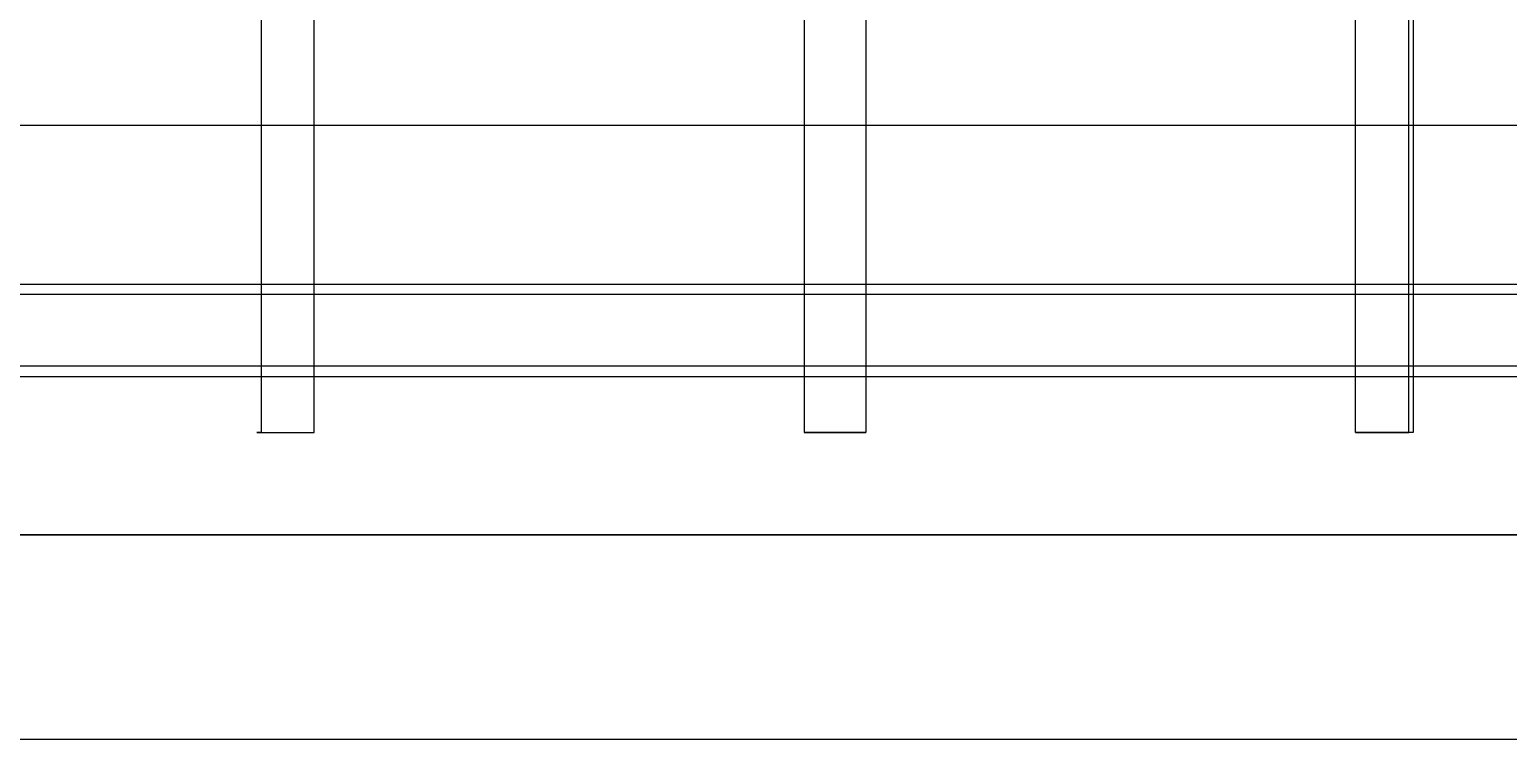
# Model space of a CAD drawing. Header units: millimetres. Extents: x -191664 to 191490, y -197311 to 10263.
# Drawn here: x 26940.8 to 27229.6, y -19447.5 to -19306.2 of the extents above; entities that cross this region are included whole.
import ezdxf

# ---------------------------------------------------------------- set-up
doc = ezdxf.new("R2010")
doc.units = ezdxf.units.MM
doc.layers.add('COTAS_INSTALACION_P', color=30, linetype='Continuous', lineweight=0)
doc.layers.add('superior_briquetadora', color=7, linetype='Continuous', lineweight=0)
doc.dimstyles.new('PLANTA_100', dxfattribs={"dimtxt": 250, "dimasz": 150, "dimexe": 150, "dimexo": 80, "dimgap": 100, "dimtad": 1, "dimtih": 1, "dimtoh": 1, "dimdec": 1, "dimdsep": 46, "dimcen": 0.09, "dimclrd": 1, "dimclre": 1, "dimclrt": 1, "dimadec": 0, "dimazin": 0, "dimtfac": 1, "dimtdec": 4, "dimtofl": 0, "dimtmove": 0, "dimatfit": 3, "dimfxl": 1, "dimtolj": 1, "dimtzin": 0, "dimarcsym": 0})

# ---------------------------------------------------------------- blocks, each defined once
blk = doc.blocks.new('*D5')
at = {"layer": 'COTAS_INSTALACION_P', "color": 1, "lineweight": -2, "transparency": 16777216}
for p, q in [((-1000, -18080), (-1000, -25850)), ((60117.12, -18080), (60117.12, -25850)), ((-850, -25700), (59967.12, -25700))]:
    blk.add_line(p, q, dxfattribs=at)
at = {"layer": 'COTAS_INSTALACION_P', "color": 1, "transparency": 16777216}
for points in [[(-850, -25675), (-850, -25725), (-1000, -25700)], [(59967.12, -25675), (59967.12, -25725), (60117.12, -25700)]]:
    blk.add_solid(points, dxfattribs=at)
at = {"layer": 'Defpoints', "color": 0, "transparency": 16777216}
for p in [(-1000, -18000), (60117.12, -18000), (60117.12, -25700)]:
    blk.add_point(p, dxfattribs=at)

msp = doc.modelspace()

# ---------------------------------------------------------------- linework, layer by layer
at = {"layer": 'superior_briquetadora', "color": 127, "true_color": 0x587e77}
for p, q in [((26986.03, -18875), (26986.03, -19385)), ((26996.42, -19385), (26996.42, -18875)), ((27092.19, -18875), (27092.19, -19385)), ((27104.19, -18875), (27104.19, -19385)), ((27199.95, -19385), (27199.95, -18875)), ((27210.34, -19385), (27210.34, -18875)), ((27211.19, -18875), (27211.19, -19385)), ((27092.19, -19220), (27092.19, -19385)), ((27104.19, -19220), (27104.19, -19385)), ((26986.03, -19385), (26985.21, -19385)), ((26985.21, -19385), (26985.59, -19385)), ((26985.59, -19385), (26987.1, -19385)), ((26986.03, -19385), (26987.5, -19385)), ((26987.1, -19385), (26989.43, -19385)), ((26987.5, -19385), (26988.97, -19385)), ((26988.97, -19385), (26990.45, -19385)), ((26989.43, -19385), (26992.12, -19385)), ((26990.45, -19385), (26991.93, -19385)), ((26991.93, -19385), (26993.42, -19385)), ((26992.12, -19385), (26994.62, -19385)), ((26993.42, -19385), (26994.92, -19385)), ((26994.62, -19385), (26996.42, -19385)), ((26994.92, -19385), (26996.42, -19385)), ((27092.78, -19385), (27092.19, -19385)), ((27092.19, -19385), (27093.9, -19385)), ((27094.45, -19385), (27092.78, -19385)), ((27093.9, -19385), (27095.62, -19385)), ((27096.85, -19385), (27094.45, -19385)), ((27095.62, -19385), (27097.33, -19385)), ((27099.52, -19385), (27096.85, -19385)), ((27097.33, -19385), (27099.04, -19385)), ((27099.04, -19385), (27100.76, -19385)), ((27101.93, -19385), (27099.52, -19385)), ((27100.76, -19385), (27102.47, -19385)), ((27103.59, -19385), (27101.93, -19385)), ((27102.47, -19385), (27104.19, -19385)), ((27104.19, -19385), (27103.59, -19385)), ((27201.39, -19385), (27199.95, -19385)), ((27199.95, -19385), (27201.45, -19385)), ((27203.36, -19385), (27201.39, -19385)), ((27201.45, -19385), (27202.95, -19385)), ((27202.95, -19385), (27204.44, -19385)), ((27205.59, -19385), (27203.36, -19385)), ((27204.44, -19385), (27205.93, -19385)), ((27207.76, -19385), (27205.59, -19385)), ((27205.93, -19385), (27207.41, -19385)), ((27207.41, -19385), (27208.88, -19385)), ((27209.57, -19385), (27207.76, -19385)), ((27208.88, -19385), (27210.34, -19385)), ((27210.77, -19385), (27209.57, -19385)), ((27210.56, -19385), (27210.34, -19385)), ((27210.75, -19385), (27210.56, -19385)), ((27210.91, -19385), (27210.75, -19385)), ((27211.19, -19385), (27210.77, -19385)), ((27211.03, -19385), (27210.91, -19385)), ((27211.12, -19385), (27211.03, -19385)), ((27211.17, -19385), (27211.12, -19385)), ((27211.19, -19385), (27211.17, -19385)), ((26932.1, -19405), (26941.38, -19405)), ((26940.04, -19405), (26954.02, -19405)), ((26941.38, -19405), (26952.5, -19405)), ((26952.5, -19405), (26965.33, -19405)), ((26954.02, -19405), (26969.22, -19405)), ((26965.33, -19405), (26979.71, -19405)), ((26969.22, -19405), (26985.53, -19405)), ((26979.71, -19405), (26995.49, -19405)), ((26985.53, -19405), (27002.8, -19405)), ((26995.49, -19405), (27012.47, -19405)), ((27002.8, -19405), (27020.88, -19405)), ((27012.47, -19405), (27030.45, -19405)), ((27020.88, -19405), (27039.62, -19405)), ((27030.45, -19405), (27049.23, -19405)), ((27039.62, -19405), (27058.86, -19405)), ((27049.23, -19405), (27068.58, -19405)), ((27058.86, -19405), (27078.44, -19405)), ((27068.58, -19405), (27088.28, -19405)), ((27078.44, -19405), (27098.19, -19405)), ((27088.28, -19405), (27108.09, -19405)), ((27098.19, -19405), (27117.93, -19405)), ((27108.09, -19405), (27127.79, -19405)), ((27117.93, -19405), (27137.51, -19405)), ((27127.79, -19405), (27147.14, -19405)), ((27137.51, -19405), (27156.75, -19405)), ((27147.14, -19405), (27165.92, -19405)), ((27156.75, -19405), (27175.49, -19405)), ((27165.92, -19405), (27183.91, -19405)), ((27175.49, -19405), (27193.57, -19405)), ((27183.91, -19405), (27200.88, -19405)), ((27193.57, -19405), (27210.84, -19405)), ((27200.88, -19405), (27216.66, -19405)), ((27210.84, -19405), (27227.15, -19405)), ((27216.66, -19405), (27231.04, -19405)), ((27227.15, -19405), (27242.36, -19405))]:
    msp.add_line(p, q, dxfattribs=at)
at = {"layer": 'superior_briquetadora', "color": 252, "true_color": 0x7f959c}
for p, q in [((27413.19, -19325), (26783.19, -19325)), ((27403.19, -19325), (26783.19, -19325)), ((26828.19, -19356), (27398.19, -19356)), ((27403.19, -19358), (26783.19, -19358)), ((27403.19, -19372), (26783.19, -19372)), ((26828.19, -19374), (27398.19, -19374)), ((27403.19, -19405), (26783.19, -19405)), ((27413.19, -19405), (26783.19, -19405)), ((27403.19, -19445), (26783.19, -19445)), ((27413.19, -19445), (26783.19, -19445))]:
    msp.add_line(p, q, dxfattribs=at)

# ---------------------------------------------------------------- dimensions: what is measured, and where the dimension line sits
at = {"layer": 'COTAS_INSTALACION_P'}
dim = msp.add_aligned_dim(p1=(-1000, -18000), p2=(60117.12, -18000), distance=-7700, text='<> P', dimstyle='PLANTA_100', dxfattribs=at)
dim.commit()
dim.dimension.update_dxf_attribs({"geometry": '*D5', "text_midpoint": (29558.56, -25700)})

doc.saveas('drawing.dxf')
